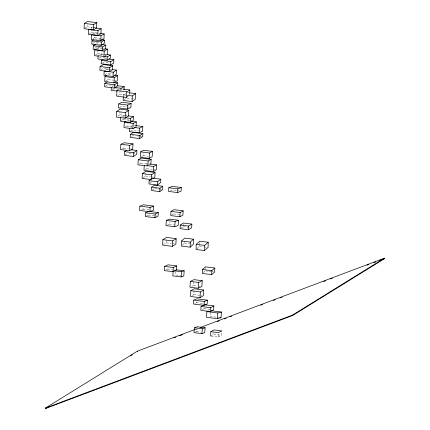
<?xml version="1.0" encoding="UTF-8"?>
<svg xmlns="http://www.w3.org/2000/svg" width="430" height="430" viewBox="0 0 430 430"><rect width="100%" height="100%" fill="white"/><g stroke="black" fill="none" stroke-linecap="round" stroke-linejoin="round"><path stroke-width="0.32" stroke-dasharray="2.15 1.61" d="M182.341 245.256L184.604 243.192L184.637 241.284M205.379 269.492L205.422 267.508M196.983 248.717L199.692 246.385L199.74 244.433M199.756 243.788L199.783 242.488M123.378 96.078L123.426 94.831L125.775 93.127M107.22 70.144L107.274 68.913L110.531 69.327M117.884 116.079L119.83 114.745L119.97 111.633M95.616 54.986L97.771 53.632L97.965 49.805M97.997 49.17L98.061 47.891L103.7 48.617M105.828 80.894L108.048 79.48L108.113 78.222M143.115 177.746L145.641 176.133L145.759 173.731M163.642 244.466L166.168 242.853L166.319 239.832M181.159 228.007L183.255 226.68L183.384 224.24M89.472 33.809L91.601 32.476L91.762 29.364M91.794 28.74L91.859 27.493L90.262 28.493M85.113 28.079L87.225 26.811L87.338 24.816M121.308 120.529L123.313 119.314L123.528 115.321L126.823 115.74M93.009 38.609L94.6 37.657L94.874 32.728L99.54 33.325M101.27 55.169L101.346 53.852L105.914 54.438M117.712 95.524L119.836 94.299L120.12 89.359M145.114 169.737L146.834 168.759L147.017 165.572M147.055 164.937L147.13 163.663L145.985 164.314M192.145 295.501L193.817 294.529L194.032 290.712M171.758 215.032L173.784 213.903L173.854 212.694M139.449 164.002L140.949 163.185L141.061 161.277M141.733 156.439L143.233 155.633L143.378 153.236M202.46 309.471L204.105 308.606L204.185 307.31M211.098 335.755L213.861 334.303L213.936 333.062M211.184 336.126L218.16 337.018L218.435 332.669M218.16 337.018L221.477 335.276L221.746 330.928M125.544 126.866L127.119 126.114L127.28 123.716M146.345 216.016L148.436 215.027L148.522 213.796M191.533 286.444L193.634 285.434L193.892 281.575M166.034 269.803L167.738 269.013L167.818 267.815M122.184 148.85L123.851 148.113L124.039 145.437M195.317 303.247L196.558 302.725L196.65 301.419M141.857 209.55L143.007 209.098L143.147 207.255M167.076 225.218L169.35 224.395L169.554 221.767M195.107 332.229L196.779 331.621L196.972 329.197M175.73 271.706L175.472 274.953L180.584 275.598M210.421 312.578L210.087 316.367L216.51 317.163M203.352 272.582L205.352 270.809M149.936 183.223L151.822 181.761M124.141 99.755L126.017 98.389M152.494 189.893L154.386 188.571M125.028 154.934L127.748 153.037M105.205 70.343L107.274 68.913M105.017 74.653L107.086 73.224L112.289 73.89M105.64 86.134L107.667 84.801M131.709 136.396L133.214 135.412L134.482 135.574M96.449 48.913L98.061 47.891M121.523 116.535L123.528 115.321M92.837 43.543L94.944 42.264L99.303 42.823M100.948 69.757L103.109 68.445L110.682 69.418M92.746 33.997L94.874 32.728M102.716 62.823L104.259 61.904L109.913 62.624M94.734 48.38L96.325 47.434L103.614 48.37M99.722 54.777L101.346 53.852M99.529 58.061L101.152 57.136L106.382 57.803M111.881 86.758L113.45 85.925M112.203 89.779L114.294 88.661L120.12 89.408M132.429 125.506L129.699 126.888L132.327 127.226M130.483 131.085L132.671 129.978L138.584 130.731M119.513 107.366L121.749 106.258L128.909 107.167M170.28 190.737L172.043 190.055L176.547 190.624M195.182 329.412L196.44 328.939M195.349 329.815L197.864 328.869M217.15 317.243L219.08 317.485M169.35 224.395L174.37 225.03M184.604 243.192L188.985 243.74M189.614 243.815L192.113 244.127M199.692 246.385L203.567 246.874M204.212 246.954L206.792 247.277M205.981 270.889L208.475 271.201M209.098 271.282L210.969 271.513M211.592 271.593L213.463 271.83M196.779 331.621L200.762 332.127M87.225 26.811L92.547 27.488M93.213 27.574L95.207 27.826M93.192 27.665L95.191 27.918M91.601 32.476L99.593 33.502M94.6 37.657L102.598 38.678M95.121 38.947L100.104 39.581M96.524 43.876L97.846 44.048M98.508 44.134L100.496 44.387M97.771 53.632L105.909 54.669M104.447 58.502L106.334 58.738M108.301 74.449L112.273 74.954M108.048 79.48L113.343 80.152M114.004 80.238L115.993 80.491M108.962 84.963L113.504 85.543M114.154 85.629L116.1 85.876M127.344 92.525L129.247 92.767M119.836 94.299L125.668 95.041M123.426 94.831L125.958 95.154M127.124 98.131L130.919 98.615M131.553 98.696L134.085 99.018M119.83 114.745L124.173 115.299M124.791 115.38L126.651 115.616M123.313 119.314L129.247 120.072M129.908 120.158L131.886 120.411M127.479 120.722L129.376 120.964M133.633 125.313L134.945 125.485M127.119 126.114L132.177 126.753M137.654 135.982L138.922 136.143M139.556 136.224L142.094 136.546M123.851 148.113L128.248 148.673M128.876 148.748L130.763 148.99M129.032 153.204L134.81 153.94M143.233 155.633L148.328 156.283M149.006 163.9L150.258 164.061M140.949 163.185L150.183 164.368M146.834 168.759L152.467 169.479M153.096 169.56L155.596 169.877M145.641 176.133L150.247 176.725M150.903 176.805L152.876 177.058M177.192 190.705L179.122 190.947M155.02 188.652L158.826 189.141M159.465 189.221L161.368 189.463M143.007 209.098L151.381 210.152M173.784 213.903L180.965 214.823M148.436 215.027L154.22 215.758M154.859 215.844L156.789 216.086M183.255 226.68L190.377 227.588M166.168 242.853L171.355 243.52M172.005 243.6L174.596 243.934M167.738 269.013L172.693 269.642M193.634 285.434L197.44 285.918M198.074 285.998L200.606 286.321M193.817 294.529L202.095 295.587M196.558 302.725L203.159 303.564M204.105 308.606L211.737 309.584M213.861 334.303L221.477 335.276"/><path stroke-width="0.64" d="M181.519 240.999L181.439 246.084L190.2 247.18L193.366 244.288L193.446 239.204L184.69 238.107L181.519 240.999L190.28 242.095L193.446 239.204M190.2 247.18L190.28 242.095M202.433 269.508L202.353 273.469L211.71 274.646L214.71 271.986L214.785 268.024L205.432 266.847L202.433 269.508L211.786 270.685L214.785 268.024M211.71 274.646L211.786 270.685M196.198 244.299L196.08 249.491L204.465 250.55L208.082 247.444L208.206 242.246L199.816 241.192L196.198 244.299L204.589 245.358L208.206 242.246M204.465 250.55L204.589 245.358M149.102 180.686L148.995 183.954L157.391 185.024L160.696 182.465L160.809 179.197L152.408 178.127L149.102 180.686L157.504 181.75L160.809 179.197M157.391 185.024L157.504 181.75M123.351 96.702L123.2 100.437L132.058 101.566L135.348 99.18L135.574 93.579L129.876 92.848M132.058 101.566L132.284 95.96L135.574 93.579M113.09 76.529L113.283 72.219L116.39 70.074L116.197 74.385L113.09 76.529L103.979 75.368L104.173 71.057L113.283 72.219M126.823 150.102L124.646 151.618L124.485 155.316L133.472 156.461L136.735 154.187L136.896 150.489L131.123 149.753M133.472 156.461L133.633 152.768L136.896 150.489M151.693 187.174L151.548 190.549L159.799 191.603L162.637 189.625L162.787 186.244L154.531 185.19L151.693 187.174L159.949 188.227L162.787 186.244M159.799 191.603L159.949 188.227M116.675 111.483L116.428 117.084L125.108 118.191L128.516 115.853L128.763 110.252L120.083 109.145L116.675 111.483L125.356 112.59L128.763 110.252M125.108 118.191L125.356 112.59M107.317 81.824L104.786 83.495L104.624 86.806L114.353 88.048L117.395 86.043L117.557 82.732L114.31 82.318M114.353 88.048L114.514 84.737L117.557 82.732M130.355 134.327L130.209 137.374L139.723 138.594L142.728 136.627L142.878 133.579L133.359 132.365L130.355 134.327L139.874 135.547L142.878 133.579M139.723 138.594L139.874 135.547M95.906 49.251L94.831 49.928L94.535 55.663L98.293 56.147M103.963 56.228L104.227 51.132L107.457 49.095L107.161 54.83M106.635 75.508L104.974 76.572L104.721 81.603L113.988 82.791L117.315 80.663L117.567 75.632L114.918 75.293M113.988 82.791L114.24 77.76L117.567 75.632M152.833 178.6L154.854 177.31L155.09 172.505L145.883 171.328L142.346 173.591L142.104 178.396L150.661 179.487M151.317 179.573L151.559 174.768L155.09 172.505M162.905 239.671L162.631 245.111L172.355 246.352L175.892 244.1L176.166 238.655L166.442 237.414L162.905 239.671L172.629 240.913L176.166 238.655M172.355 246.352L172.629 240.913M180.294 225.014L180.105 228.669L188.523 229.744L191.673 227.755L191.861 224.1L183.443 223.019L180.294 225.014L188.705 226.089L191.861 224.1M188.523 229.744L188.705 226.089M97.992 30.68L97.734 35.669L88.413 34.475L88.671 29.487L97.992 30.68L101.184 28.686L100.926 33.669L98.266 35.335M84.35 23.403L84.06 28.713L93.369 29.901L96.535 27.998L96.825 22.688L87.516 21.5L84.35 23.403L93.654 24.596L96.825 22.688M93.541 39.899L91.966 40.855L91.783 44.177L101.125 45.376L104.286 43.462L104.463 40.141L101.351 39.743M93.369 29.901L93.654 24.596M101.125 45.376L101.308 42.054L104.463 40.141M100.082 66.505L99.868 70.412L109.338 71.622L112.579 69.66L112.789 65.752L103.318 64.543L100.082 66.505L109.548 67.72L112.789 65.752M109.338 71.622L109.548 67.72M120.524 117.143L120.309 121.142L130.204 122.405L133.203 120.583L133.418 116.584L128.145 115.912M130.204 122.405L130.419 118.411L133.418 116.584M95.465 44.505L93.348 45.763L93.149 49.321L102.426 50.509L105.603 48.622L105.796 45.064L101.824 44.553M100.738 40.753L101.012 35.819L104.2 33.922L103.931 38.85L100.738 40.753L91.413 39.56L91.681 34.631L101.012 35.819M102.904 59.421L101.362 60.34L101.174 63.742L110.596 64.946L113.681 63.108L113.869 59.705L108.844 59.06M102.426 50.509L102.619 46.951L105.796 45.064M110.596 64.946L110.784 61.544L113.869 59.705M107.054 60.157L107.242 56.873L110.489 55.024L110.3 58.308L107.054 60.157L97.911 58.991L98.099 55.706L107.242 56.873M118.562 89.666L116.965 90.585L116.648 96.137L126.366 97.379L127.963 96.46M126.366 97.379L126.683 91.826L129.871 89.988L129.623 94.304M153.359 171.591L153.655 166.496L156.52 164.862L156.224 169.957L153.359 171.591L143.975 170.393L144.265 165.297L153.655 166.496M190.802 290.744L190.474 296.474L200.025 297.694L203.369 295.749L203.691 290.024L194.14 288.799L190.802 290.744L200.348 291.965L203.691 290.024M200.025 297.694L200.348 291.965M170.995 211.361L170.742 215.591L179.885 216.763L182.927 215.075L183.18 210.845L174.037 209.673L170.995 211.361L180.138 212.533L183.18 210.845M179.885 216.763L180.138 212.533M150.839 164.448L151.15 159.353L141.255 158.089L138.256 159.729L137.949 164.824L144.544 165.663M140.562 151.849L140.234 157.246L149.156 158.385L152.155 156.773L152.483 151.376L143.561 150.237L140.562 151.849L149.484 152.989L152.483 151.376M147.882 165.448L148.151 160.992L151.15 159.353M149.156 158.385L149.484 152.989M111.322 87.698L111.155 90.338L116.987 91.079M120.954 90.257L121.077 88.279L124.211 86.607L124.012 89.902M203.799 305.004L201.057 306.45L200.815 310.342L210.351 311.556L213.645 309.826L213.887 305.934L204.347 304.719M210.351 311.556L210.593 307.665L213.887 305.934M210.549 336.045L210.818 331.702L214.135 329.955L221.746 330.928L218.435 332.669L210.818 331.702M129.623 128.076L129.392 131.639L139.25 132.892L142.524 131.236L142.83 126.49L135.6 125.565M139.25 132.892L139.556 128.145L142.83 126.49M118.658 103.936L118.395 107.919L127.511 109.08L130.86 107.419L131.123 103.436L122.007 102.275L118.658 103.936L127.769 105.097L131.123 103.436M127.511 109.08L127.769 105.097M125.904 121.48L124.329 122.238L123.969 127.624L132.827 128.753L134.923 127.742M132.827 128.753L133.187 123.367L136.337 121.851L135.977 127.237M145.544 212.823L145.297 216.51L154.929 217.736L158.073 216.252L158.321 212.565L148.689 211.34L145.544 212.823L155.182 214.049L158.321 212.565M154.929 217.736L155.182 214.049M190.339 281.408L189.952 287.197L198.198 288.245L201.874 286.482L202.267 280.693L194.021 279.645L190.339 281.408L198.585 282.456L202.267 280.693M198.198 288.245L198.585 282.456M164.62 266.412L164.33 270.594L173.01 271.701L176.413 270.115L176.703 265.928L168.023 264.826L164.62 266.412L173.295 267.514L176.703 265.928M173.01 271.701L173.295 267.514M120.894 144.233L120.518 149.586L129.317 150.704L132.644 149.226L133.026 143.873L124.227 142.76L120.894 144.233L129.693 145.351L133.026 143.873M129.317 150.704L129.693 145.351M193.742 300.108L193.457 304.026L204.024 305.364L207.12 304.064L207.405 300.145L196.843 298.807L193.742 300.108L204.309 301.446L207.405 300.145M204.024 305.364L204.309 301.446M139.884 206.147L139.556 210.447L149.86 211.753L153.311 210.399L153.634 206.099L143.33 204.798L139.884 206.147L150.188 207.453L153.634 206.099M149.86 211.753L150.188 207.453M168.802 187.754L168.522 191.42L177.536 192.559L181.057 191.194L181.331 187.523L172.317 186.383L168.802 187.754L177.816 188.894L181.331 187.523M177.536 192.559L177.816 188.894M166.351 220.375L165.942 225.632L174.73 226.739L178.138 225.503L178.552 220.246L169.759 219.139L166.351 220.375L175.139 221.482L178.552 220.246M174.73 226.739L175.139 221.482M194.371 327.778L193.989 332.632L201.95 333.632L204.739 332.627L205.121 327.773L197.16 326.768L194.371 327.778L202.331 328.778L205.121 327.773M201.95 333.632L202.331 328.778M173.177 271.335L172.817 275.883L181.127 276.925L183.782 275.995L184.19 270.803L175.881 269.755M181.127 276.925L181.541 271.733L184.19 270.803M208.76 311.153L206.938 311.621L206.443 317.308L217.354 318.662L221.004 317.722L221.498 312.035L211.227 310.761M217.354 318.662L217.849 312.975L221.498 312.035M105.006 56.19L106.086 55.508M200.213 327.52L384.447 258.172L384.613 258.58L292.663 315.491L45.553 408.5L45.386 408.097L137.337 351.186L194.553 329.649M45.553 408.5L46.698 407.79M130.65 355.83L132.359 354.771M45.386 408.097L292.497 315.088L384.447 258.172M173.973 337.862L175.859 337.152M179.632 335.733L182.772 334.545M217.354 321.533L219.241 320.823M224.272 318.926L226.158 318.216M229.932 316.797L231.818 316.088M260.741 305.203L262.628 304.494M273.319 300.468L275.205 299.758M280.236 297.866L282.123 297.157M323.618 281.537L325.505 280.822M330.536 278.93L332.422 278.221M367.005 265.202L368.892 264.493M373.923 262.601L375.809 261.892M379.582 260.473L381.469 259.763M382.727 259.29L384.613 258.58M206.938 311.621L217.849 312.975M219.719 317.566L221.004 317.722M173.865 270.766L181.541 271.733M95.858 28.004L101.184 28.686M100.206 33.411L104.2 33.922M91.966 40.855L101.308 42.054M93.348 45.763L102.619 46.951M104.952 48.773L107.457 49.095M94.831 49.928L104.227 51.132M106.57 54.519L110.489 55.024M101.362 60.34L110.784 61.544M111.832 69.493L116.39 70.074M104.974 76.572L114.24 77.76M104.786 83.495L114.514 84.737M117.089 85.694L124.211 86.607M115.245 87.537L121.077 88.279M122.743 89.075L129.871 89.988M116.965 90.585L126.683 91.826M127.221 95.315L132.284 95.96M125.141 117.734L130.419 118.411M131.274 121.206L136.337 121.851M124.329 122.238L133.187 123.367M134.3 127.473L139.556 128.145M124.646 151.618L133.633 152.768M138.256 159.729L148.151 160.992M150.258 164.061L156.52 164.862M142.346 173.591L151.559 174.768M201.057 306.45L210.593 307.665M292.497 315.088L292.663 315.491M137.337 351.186L137.503 351.589"/></g></svg>
